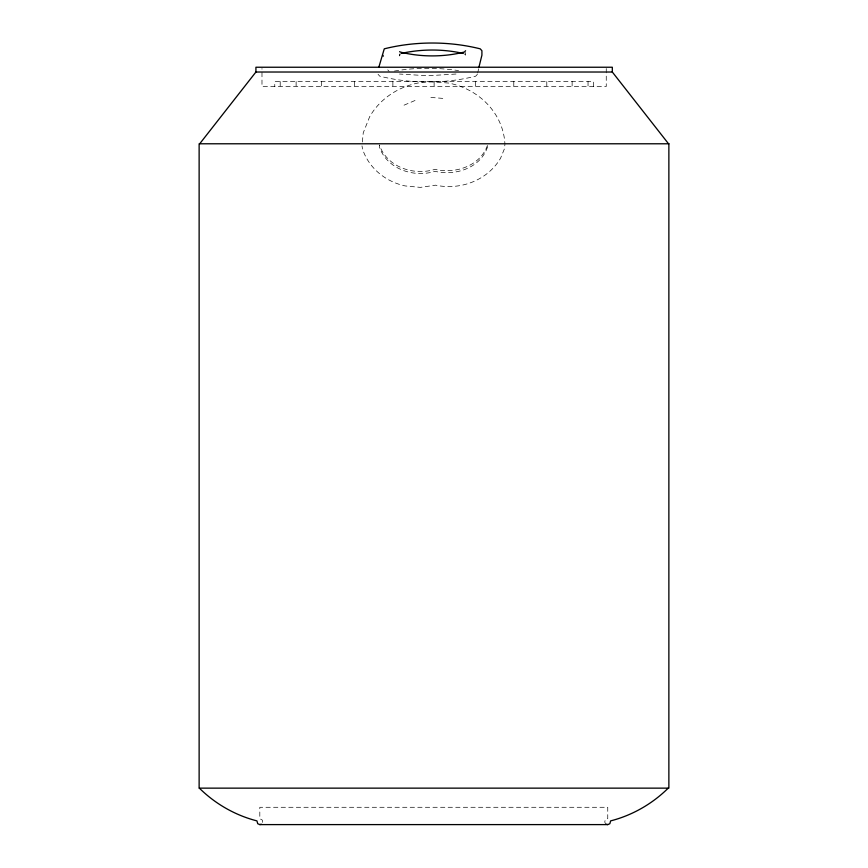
<?xml version="1.0" encoding="UTF-8"?>
<svg xmlns="http://www.w3.org/2000/svg" width="868" height="868" viewBox="0 0 868 868"><rect width="100%" height="100%" fill="white"/><g stroke="black" fill="none" stroke-linecap="round" stroke-linejoin="round"><path stroke-width="0.65" stroke-dasharray="4.34 3.25" d="M362.368 141.983L363.247 132.847L369.638 116.789A71.718 65.469 0 0 1 430.127 81.592L448.778 83.078A71.718 65.469 0 0 1 504.926 144.131L504.492 148.667L500.543 158.258A58.623 53.512 0 0 1 435.541 185.177L420.416 187.379L405.182 185.936A58.677 53.566 0 0 1 362.564 149.122L361.999 145.9M487.566 146.811C480.731 167.969 455.233 176.269 435.02 171.322C413.754 177.994 386.998 169.184 379.37 146.931L379.37 144.934C386.998 167.198 413.754 175.998 435.02 169.325C455.201 174.251 480.34 166.07 487.534 145.151M262.678 822.408L262.386 820.151L259.814 818.676L259.814 807.283L607.752 807.283L607.752 818.676C605.213 818.567 603.792 822.007 605.647 823.732M477.671 73.031L478.756 68.062M400.311 53.773L399.66 55.997L399.66 53.794M477.4 74.279L475.707 76.178C444.741 83.925 410.716 83.925 379.75 76.178L378.057 74.279M404.054 105.169L416.911 99.69M394.387 71.078C415.501 67.4 437.342 67.53 458.532 70.59M455.993 74.03L427.729 75.766L399.464 74.03M430.886 97.433L445.024 98.561M464.445 53.87L465.584 55.151L465.584 50.735M387.757 69.863L389.124 71.393M606.255 68.529L606.255 86.475L261.984 86.475L261.984 68.529M593.473 86.475L593.473 81.592L274.765 81.592L274.765 86.475M588.037 81.592L588.037 86.475M572.12 81.592L572.12 86.475M546.797 81.592L546.797 86.475M513.791 81.592L513.791 86.475M475.36 81.592L475.36 86.475M434.119 81.592L434.119 86.475M392.879 81.592L392.879 86.475M354.448 81.592L354.448 86.475M321.442 81.592L321.442 86.475M296.118 81.592L296.118 86.475M280.201 81.592L280.201 86.475"/><path stroke-width="1.3" d="M479.038 66.814L481.914 55.151L481.914 50.735L480.221 48.836C449.255 41.089 415.229 41.089 384.264 48.836L378.828 67.259M199.705 143.784L255.919 72.022L255.919 67.237L612.32 67.237L612.32 72.022L668.534 143.784M465.584 50.735L464.445 52.004C443.667 57.201 420.817 57.201 400.039 52.004L399.66 51.581M668.219 788.144C652.335 803.855 632.273 815.356 610.616 820.889L609.846 823.732L607.752 824.6L259.814 824.6L257.72 823.732L256.95 820.889C235.293 815.356 215.231 803.855 199.347 788.144M261.301 824.199L259.814 824.6M401.331 53.415C421.468 48.923 443.212 48.868 463.338 53.48M255.919 72.022L612.32 72.022M607.752 824.6L606.265 824.199M382.571 55.151L383.428 56.105M668.87 143.784L199.13 143.784L199.13 788.144L668.87 788.144L668.87 143.784"/></g></svg>
